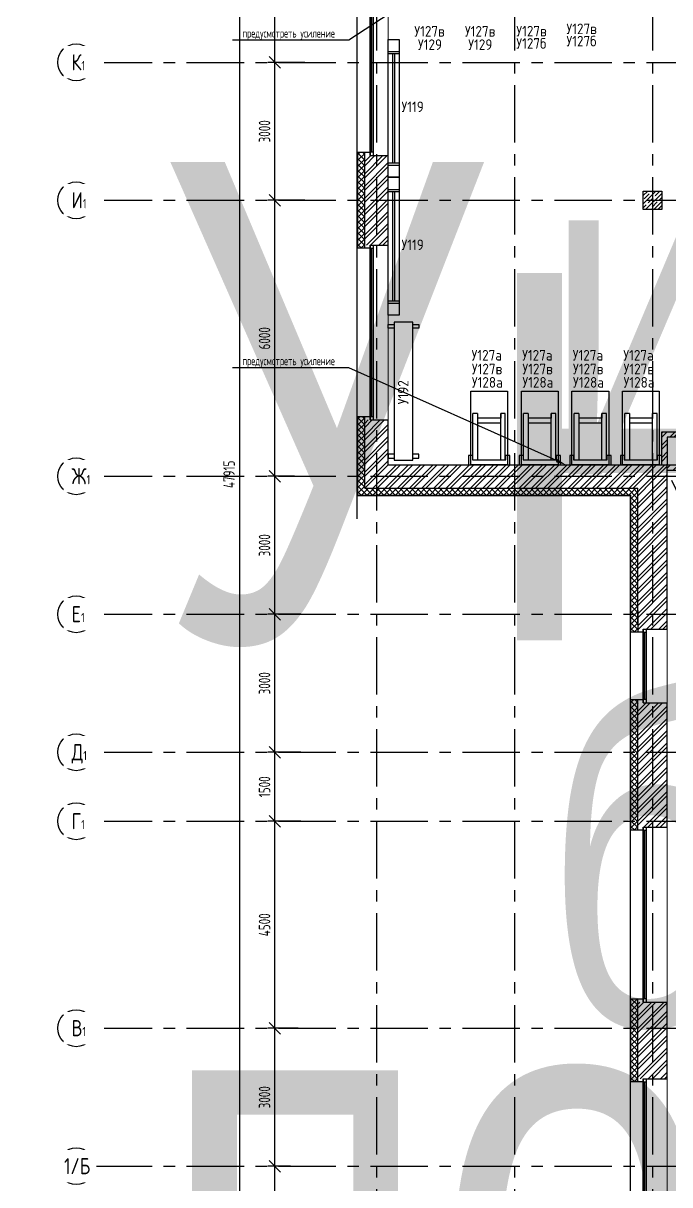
# Model space of a CAD drawing. Header units: millimetres. Extents: x -106726 to 8952771, y -150083 to 686385.
# Drawn here: x -14116 to -55, y 275993 to 301245 of the extents above; entities that cross this region are included whole.
import ezdxf
from ezdxf import colors
from ezdxf.entities.mleader import LeaderData, LeaderLine
from ezdxf.enums import TextEntityAlignment as Align
from ezdxf.math import Vec2, Vec3

# ---------------------------------------------------------------- set-up
doc = ezdxf.new("R2018")
doc.units = ezdxf.units.MM
doc.linetypes.add('CENTER', pattern=[2, 1.25, -0.25, 0.25, -0.25])
doc.linetypes.add('DASHED', pattern=[19.05, 12.7, -6.35])
doc.layers.get('Defpoints').update_dxf_attribs({"color": 8})
doc.layers.add('АР_Названия помещений', color=124, linetype='Continuous', lineweight=5, plot=False)
doc.layers.add('АР_новое окно', color=160, linetype='Continuous')
doc.layers.add('АР_Номер помещения', color=1, linetype='Continuous', lineweight=25)
doc.styles.add('ISOCPEUR', font='isocpeur.ttf', dxfattribs={"width": 0.7})
doc.styles.add('ISOCPEUR_1', font='isocpeur.ttf', dxfattribs={"width": 0.9, "height": 250})
doc.styles.get("Standard").update_dxf_attribs({"font": 'arial.ttf'})
doc.styles.add('ГОСТ 2.304', font='isocpeur.ttf', dxfattribs={"width": 0.7})
doc.dimstyles.new('СПДС', dxfattribs={"dimscale": 100, "dimtxt": 2.5, "dimasz": 2.5, "dimexe": 1.5, "dimexo": 0, "dimgap": 1, "dimtad": 1, "dimdec": 0, "dimrnd": 1, "dimtxsty": 'ГОСТ 2.304', "dimblk": 'OBLIQUE', "dimcen": 2.5, "dimdle": 1.5, "dimadec": 0, "dimazin": 2, "dimtfac": 0.75, "dimtdec": 0, "dimtmove": 1, "dimatfit": 3, "dimfxl": 1, "dimtolj": 1, "dimarcsym": 1})
pattern_1 = [(45, (-951676.66, 349617.1), (-132.58252, 132.58252), []), (45, (-951588.28, 349617.1), (-132.58252, 132.58252), [])]

# ---------------------------------------------------------------- blocks, each defined once
blk = doc.blocks.new('*U332')
at = {"layer": 'АР_новое окно', "color": 8, "lineweight": 20}
for p, q in [((0, 3800), (-70, 3800)), ((0, 0), (-70, 0))]:
    blk.add_line(p, q, dxfattribs=at)
at = {"layer": 'АР_новое окно', "color": 8}
for p, q in [((-70, 3800), (-70, 0)), ((-70, 0), (-70, 3800)), ((0, 3800), (0, 0)), ((0, 3730), (-70, 3730)), ((-35, 3730), (-35, 70)), ((0, 70), (-70, 70))]:
    blk.add_line(p, q, dxfattribs=at)
blk = doc.blocks.new('*U591')
at = {"layer": 'АР_новое окно', "color": 8, "lineweight": 20}
for p, q in [((0, 1600), (-70, 1600)), ((0, 0), (-70, 0))]:
    blk.add_line(p, q, dxfattribs=at)
at = {"layer": 'АР_новое окно', "color": 8}
for p, q in [((-70, 1600), (-70, 0)), ((-70, 0), (-70, 1600)), ((0, 1530), (-70, 1530)), ((-35, 1530), (-35, 70)), ((0, 1600), (0, 0)), ((0, 70), (-70, 70))]:
    blk.add_line(p, q, dxfattribs=at)
blk = doc.blocks.new('_Oblique')
at = {"color": 8, "linetype": 'ByBlock', "lineweight": -2}
blk.add_line((-0.5, -0.5), (0.5, 0.5), dxfattribs=at)
blk = doc.blocks.new('*D885')
at = {"color": 8, "lineweight": -2, "ltscale": 100, "transparency": 16777216}
for p, q in [((-8643, 273245), (-8643, 276545)), ((-8301, 276395), (-8793, 276395)), ((-8301, 273395), (-8793, 273395))]:
    blk.add_line(p, q, dxfattribs=at)
at = {"layer": 'Defpoints', "color": 0, "ltscale": 100, "transparency": 16777216}
for p in [(-8643, 276395), (-8301, 276395), (-8301, 273395)]:
    blk.add_point(p, dxfattribs=at)
at = {"color": 8, "lineweight": -2, "ltscale": 100, "transparency": 16777216, "xscale": 250, "yscale": 250, "zscale": 250}
for p, rotation in [((-8643, 276395), 90), ((-8643, 273395), 270)]:
    blk.add_blockref('_Oblique', p, dxfattribs=dict(at, rotation=rotation))
at = {"color": 8, "ltscale": 100, "transparency": 16777216, "insert": (-8868, 274895), "char_height": 250, "attachment_point": 5, "rotation": 90, "style": 'ГОСТ 2.304'}
blk.add_mtext('\\A1;3000', dxfattribs=at)
blk = doc.blocks.new('*D886')
at = {"color": 8, "lineweight": -2, "ltscale": 100, "transparency": 16777216}
for p, q in [((-8134, 279395), (-8793, 279395)), ((-8643, 276245), (-8643, 279545)), ((-8301, 276395), (-8793, 276395))]:
    blk.add_line(p, q, dxfattribs=at)
at = {"layer": 'Defpoints', "color": 0, "ltscale": 100, "transparency": 16777216}
for p in [(-8643, 279395), (-8134, 279395), (-8301, 276395)]:
    blk.add_point(p, dxfattribs=at)
at = {"color": 8, "lineweight": -2, "ltscale": 100, "transparency": 16777216, "xscale": 250, "yscale": 250, "zscale": 250}
for p, rotation in [((-8643, 279395), 90), ((-8643, 276395), 270)]:
    blk.add_blockref('_Oblique', p, dxfattribs=dict(at, rotation=rotation))
at = {"color": 8, "ltscale": 100, "transparency": 16777216, "insert": (-8868, 277895), "char_height": 250, "attachment_point": 5, "rotation": 90, "style": 'ГОСТ 2.304'}
blk.add_mtext('\\A1;3000', dxfattribs=at)
blk = doc.blocks.new('*D887')
at = {"color": 8, "lineweight": -2, "ltscale": 100, "transparency": 16777216}
for p, q in [((-8080, 283895), (-8793, 283895)), ((-8643, 279245), (-8643, 284045)), ((-8134, 279395), (-8793, 279395))]:
    blk.add_line(p, q, dxfattribs=at)
at = {"layer": 'Defpoints', "color": 0, "ltscale": 100, "transparency": 16777216}
for p in [(-8643, 283895), (-8080, 283895), (-8134, 279395)]:
    blk.add_point(p, dxfattribs=at)
at = {"color": 8, "lineweight": -2, "ltscale": 100, "transparency": 16777216, "xscale": 250, "yscale": 250, "zscale": 250}
for p, rotation in [((-8643, 283895), 90), ((-8643, 279395), 270)]:
    blk.add_blockref('_Oblique', p, dxfattribs=dict(at, rotation=rotation))
at = {"color": 8, "ltscale": 100, "transparency": 16777216, "insert": (-8868, 281645), "char_height": 250, "attachment_point": 5, "rotation": 90, "style": 'ГОСТ 2.304'}
blk.add_mtext('\\A1;4500', dxfattribs=at)
blk = doc.blocks.new('*D888')
at = {"color": 8, "lineweight": -2, "ltscale": 100, "transparency": 16777216}
for p, q in [((-8080, 285395), (-8793, 285395)), ((-8643, 283745), (-8643, 285545)), ((-8080, 283895), (-8793, 283895))]:
    blk.add_line(p, q, dxfattribs=at)
at = {"layer": 'Defpoints', "color": 0, "ltscale": 100, "transparency": 16777216}
for p in [(-8643, 285395), (-8080, 285395), (-8080, 283895)]:
    blk.add_point(p, dxfattribs=at)
at = {"color": 8, "lineweight": -2, "ltscale": 100, "transparency": 16777216, "xscale": 250, "yscale": 250, "zscale": 250}
for p, rotation in [((-8643, 285395), 90), ((-8643, 283895), 270)]:
    blk.add_blockref('_Oblique', p, dxfattribs=dict(at, rotation=rotation))
at = {"color": 8, "ltscale": 100, "transparency": 16777216, "insert": (-8868, 284645), "char_height": 250, "attachment_point": 5, "rotation": 90, "style": 'ГОСТ 2.304'}
blk.add_mtext('\\A1;1500', dxfattribs=at)
blk = doc.blocks.new('*D889')
at = {"color": 8, "lineweight": -2, "ltscale": 100, "transparency": 16777216}
for p, q in [((-8219, 288395), (-8793, 288395)), ((-8643, 285245), (-8643, 288545)), ((-8080, 285395), (-8793, 285395))]:
    blk.add_line(p, q, dxfattribs=at)
at = {"layer": 'Defpoints', "color": 0, "ltscale": 100, "transparency": 16777216}
for p in [(-8643, 288395), (-8219, 288395), (-8080, 285395)]:
    blk.add_point(p, dxfattribs=at)
at = {"color": 8, "lineweight": -2, "ltscale": 100, "transparency": 16777216, "xscale": 250, "yscale": 250, "zscale": 250}
for p, rotation in [((-8643, 288395), 90), ((-8643, 285395), 270)]:
    blk.add_blockref('_Oblique', p, dxfattribs=dict(at, rotation=rotation))
at = {"color": 8, "ltscale": 100, "transparency": 16777216, "insert": (-8868, 286895), "char_height": 250, "attachment_point": 5, "rotation": 90, "style": 'ГОСТ 2.304'}
blk.add_mtext('\\A1;3000', dxfattribs=at)
blk = doc.blocks.new('*D875')
at = {"color": 8, "lineweight": -2, "ltscale": 100, "transparency": 16777216}
for p, q in [((-8643, 288245), (-8643, 291545)), ((-8219, 291395), (-8793, 291395)), ((-8080, 288395), (-8793, 288395))]:
    blk.add_line(p, q, dxfattribs=at)
at = {"layer": 'Defpoints', "color": 0, "ltscale": 100, "transparency": 16777216}
for p in [(-8643, 291395), (-8219, 291395), (-8080, 288395)]:
    blk.add_point(p, dxfattribs=at)
at = {"color": 8, "lineweight": -2, "ltscale": 100, "transparency": 16777216, "xscale": 250, "yscale": 250, "zscale": 250}
for p, rotation in [((-8643, 291395), 90), ((-8643, 288395), 270)]:
    blk.add_blockref('_Oblique', p, dxfattribs=dict(at, rotation=rotation))
at = {"color": 8, "ltscale": 100, "transparency": 16777216, "insert": (-8868, 289895), "char_height": 250, "attachment_point": 5, "rotation": 90, "style": 'ГОСТ 2.304'}
blk.add_mtext('\\A1;3000', dxfattribs=at)
blk = doc.blocks.new('*D876')
at = {"color": 8, "lineweight": -2, "ltscale": 100, "transparency": 16777216}
for p, q in [((-8643, 291245), (-8643, 297545)), ((-7988, 297395), (-8793, 297395)), ((-8219, 291395), (-8793, 291395))]:
    blk.add_line(p, q, dxfattribs=at)
at = {"layer": 'Defpoints', "color": 0, "ltscale": 100, "transparency": 16777216}
for p in [(-8643, 297395), (-7988, 297395), (-8219, 291395)]:
    blk.add_point(p, dxfattribs=at)
at = {"color": 8, "lineweight": -2, "ltscale": 100, "transparency": 16777216, "xscale": 250, "yscale": 250, "zscale": 250}
for p, rotation in [((-8643, 297395), 90), ((-8643, 291395), 270)]:
    blk.add_blockref('_Oblique', p, dxfattribs=dict(at, rotation=rotation))
at = {"color": 8, "ltscale": 100, "transparency": 16777216, "insert": (-8868, 294395), "char_height": 250, "attachment_point": 5, "rotation": 90, "style": 'ГОСТ 2.304'}
blk.add_mtext('\\A1;6000', dxfattribs=at)
blk = doc.blocks.new('*D877')
at = {"color": 8, "lineweight": -2, "ltscale": 100, "transparency": 16777216}
for p, q in [((-8643, 297245), (-8643, 300545)), ((-8131, 300395), (-8793, 300395)), ((-7988, 297395), (-8793, 297395))]:
    blk.add_line(p, q, dxfattribs=at)
at = {"layer": 'Defpoints', "color": 0, "ltscale": 100, "transparency": 16777216}
for p in [(-8643, 300395), (-8131, 300395), (-7988, 297395)]:
    blk.add_point(p, dxfattribs=at)
at = {"color": 8, "lineweight": -2, "ltscale": 100, "transparency": 16777216, "xscale": 250, "yscale": 250, "zscale": 250}
for p, rotation in [((-8643, 300395), 90), ((-8643, 297395), 270)]:
    blk.add_blockref('_Oblique', p, dxfattribs=dict(at, rotation=rotation))
at = {"color": 8, "ltscale": 100, "transparency": 16777216, "insert": (-8868, 298895), "char_height": 250, "attachment_point": 5, "rotation": 90, "style": 'ГОСТ 2.304'}
blk.add_mtext('\\A1;3000', dxfattribs=at)
blk = doc.blocks.new('*D878')
at = {"color": 8, "lineweight": -2, "ltscale": 100, "transparency": 16777216}
for p, q in [((-8643, 300245), (-8643, 303545)), ((-8131, 303395), (-8793, 303395)), ((-7988, 300395), (-8793, 300395))]:
    blk.add_line(p, q, dxfattribs=at)
at = {"layer": 'Defpoints', "color": 0, "ltscale": 100, "transparency": 16777216}
for p in [(-8643, 303395), (-8131, 303395), (-7988, 300395)]:
    blk.add_point(p, dxfattribs=at)
at = {"color": 8, "lineweight": -2, "ltscale": 100, "transparency": 16777216, "xscale": 250, "yscale": 250, "zscale": 250}
for p, rotation in [((-8643, 303395), 90), ((-8643, 300395), 270)]:
    blk.add_blockref('_Oblique', p, dxfattribs=dict(at, rotation=rotation))
at = {"color": 8, "ltscale": 100, "transparency": 16777216, "insert": (-8868, 301895), "char_height": 250, "attachment_point": 5, "rotation": 90, "style": 'ГОСТ 2.304'}
blk.add_mtext('\\A1;3000', dxfattribs=at)
blk = doc.blocks.new('*D882')
at = {"color": 8, "lineweight": -2, "ltscale": 100, "transparency": 16777216}
for p, q in [((-9413, 315545), (-9413, 267330)), ((-9469, 315395), (-9263, 315395)), ((-9469, 267480), (-9263, 267480))]:
    blk.add_line(p, q, dxfattribs=at)
at = {"layer": 'Defpoints', "color": 0, "ltscale": 100, "transparency": 16777216}
for p in [(-9469, 315395), (-9469, 267480), (-9413, 267480)]:
    blk.add_point(p, dxfattribs=at)
at = {"color": 8, "lineweight": -2, "ltscale": 100, "transparency": 16777216, "xscale": 250, "yscale": 250, "zscale": 250}
for p, rotation in [((-9413, 315395), 90), ((-9413, 267480), 270)]:
    blk.add_blockref('_Oblique', p, dxfattribs=dict(at, rotation=rotation))
at = {"color": 8, "ltscale": 100, "transparency": 16777216, "insert": (-9638, 291438), "char_height": 250, "attachment_point": 5, "rotation": 90, "style": 'ГОСТ 2.304'}
blk.add_mtext('\\A1;47915', dxfattribs=at)
blk = doc.blocks.new('*U403')
at = {"color": 8, "style": 'ISOCPEUR', "width": 0.7, "flags": 1}
blk.add_attdef('КАТЕГОРИЯ', (-499, -2092), '', height=250, dxfattribs=at)
at = {"layer": 'АР_Номер помещения', "color": 8, "style": 'ISOCPEUR', "width": 0.7}
blk.add_attdef('НОМЕР_ПОМЕЩЕНИЯ', text='', height=300, dxfattribs=at).set_placement((3702, -4016), align=Align.MIDDLE_CENTER)
blk = doc.blocks.new('*U391')
at = {"color": 8, "style": 'ISOCPEUR', "width": 0.7, "flags": 1}
blk.add_attdef('КАТЕГОРИЯ', (-499, -2092), '', height=250, dxfattribs=at)
at = {"layer": 'АР_Номер помещения', "color": 8, "style": 'ISOCPEUR', "width": 0.7}
blk.add_attdef('НОМЕР_ПОМЕЩЕНИЯ', text='', height=300, dxfattribs=at).set_placement((-17855, 1633), align=Align.MIDDLE_CENTER)
blk = doc.blocks.new('спорт инвентарь 1')
at = {"color": 8}
blk.add_lwpolyline([(-53, 0), (-852, 0), (-852, 1604), (-53, 1604)], close=True, dxfattribs=at)
for points in [[(-805, 111), (-805, 1112)], [(-704, 1112), (-805, 1112)], [(-704, 1112), (-704, 111)], [(-201, 1112), (-201, 1011), (-704, 1011), (-704, 911), (-201, 911)], [(-201, 111), (-201, 1112)], [(-101, 111), (-101, 1112), (-201, 1112)], [(-815, 201), (-900, 201), (-900, 0), (0, 0), (0, 201), (-90, 201)], [(-815, 201), (-815, 111)], [(-815, 111), (-90, 111)], [(-90, 111), (-90, 201)]]:
    blk.add_lwpolyline(points, dxfattribs=at)
blk = doc.blocks.new('A$C07331677')
at = {"color": 8}
for points in [[(0, 0), (0, 3000), (238, 3000), (238, 0)], [(0, 2688), (0, 2741), (238, 2741), (238, 2688)], [(143, 312), (143, 2688), (90, 2688), (90, 312)], [(0, 265), (0, 312), (238, 312), (238, 265)]]:
    blk.add_lwpolyline(points, close=True, dxfattribs=at)
blk = doc.blocks.new('бревно гимн 3000х400')
at = {"color": 8}
for points in [[(-10331, 62755), (-10331, 62890), (-10250, 62890), (-10250, 62755)], [(-7426, 62755), (-7426, 62890), (-7507, 62890), (-7507, 62755)], [(-10250, 62355), (-10250, 62220), (-10331, 62220), (-10331, 62355)], [(-7507, 62355), (-7507, 62220), (-7426, 62220), (-7426, 62355)]]:
    blk.add_lwpolyline(points, dxfattribs=at)
blk.add_lwpolyline([(-10378, 62355), (-7378, 62355), (-7378, 62755), (-10378, 62755)], close=True, dxfattribs=at)

msp = doc.modelspace()

# ---------------------------------------------------------------- hatches: boundary and pattern name
at = {"ltscale": 100}
h = msp.add_hatch(dxfattribs=at)
h.set_pattern_fill('ANSI37', color=256, scale=700)
h.set_pattern_definition([(45, (-982730.03, 332247.145), (-61.871843, 61.871843), []), (135, (-982730.03, 332247.145), (-61.871843, -61.871843), [])])
h.paths.add_polyline_path([(-6689.9, 298435), (-6690.1, 296355), (-6840.1, 296355), (-6839.9, 298435)])
h = msp.add_hatch(dxfattribs=at)
h.set_pattern_fill('ANSI32', color=256, scale=500)
h.set_pattern_definition([(45, (-951676.66, 352657.1), (-132.58252, 132.58252), []), (45, (-951588.28, 352657.1), (-132.58252, 132.58252), [])])
h.paths.add_polyline_path([(-6180.1, 298370), (-6690.1, 298370), (-6690.1, 296420), (-6180.1, 296420)])
h = msp.add_hatch(dxfattribs=at)
h.set_pattern_fill('ANSI35', color=256, scale=500)
h.set_pattern_definition([(45, (-957682.16, 337466.47), (-88.388348, 88.388348), []), (45, (-957593.77, 337466.47), (-88.388348, 88.388348), [156.25, -31.25, 0, -31.25])])
h.paths.add_polyline_path([(-230.1, 297595), (-630.1, 297595), (-630.1, 297195), (-230.1, 297195)])
h = msp.add_hatch(dxfattribs=at)
h.set_pattern_fill('ANSI37', color=256, scale=700)
h.set_pattern_definition([(45, (-976790.155, 323896.855), (-61.871843, 61.871843), []), (135, (-976790.155, 323896.855), (-61.871843, -61.871843), [])])
h.paths.add_polyline_path([(-750.2, 291135), (-750.2, 288004.7), (-900.2, 288004.7), (-900.2, 290985), (-6840.1, 290985), (-6840.1, 292685), (-6690.1, 292685), (-6690.1, 291135)])
h = msp.add_hatch(dxfattribs=at)
h.set_pattern_fill('ANSI32', color=256, scale=500)
h.set_pattern_definition(pattern_1)
h.paths.add_polyline_path([(-6180.1, 292620), (-6690.1, 292620), (-6690.1, 291135), (-750.2, 291135), (-750.1, 291135), (-110.1, 291135), (-110.2, 291645), (-6180.1, 291645)])
h = msp.add_hatch(dxfattribs=at)
h.set_pattern_fill('ANSI32', color=256, scale=500)
h.set_pattern_definition([(45, (-963147.29, 337841.48), (-132.58252, 132.58252), []), (45, (-963058.9, 337841.48), (-132.58252, 132.58252), [])])
h.paths.add_polyline_path([(-110.2, 291645), (-110.2, 291525), (-110.2, 291525), (-110.2, 291645), (-110.2, 291645), (1427, 291645), (1427, 292245), (-110.2, 292245), (-110.2, 291645), (-230.2, 291645), (-230.2, 292365), (1547, 292365), (1547, 291645), (5649.9, 291645), (5649.9, 291895), (5769.9, 291895), (5769.9, 291645), (11769.9, 291645), (11769.9, 291595), (11369.9, 291595), (11369.9, 291525), (5769.9, 291525), (5769.9, 291595), (5369.9, 291595), (5369.9, 291525), (-110.2, 291525), (-110.2, 291645), (-110.2, 291645), (-110.2, 291525), (-110.2, 291645)])
h = msp.add_hatch(dxfattribs=at)
h.set_pattern_fill('ANSI32', color=256, scale=500)
h.set_pattern_definition(pattern_1)
h.paths.add_polyline_path([(-110.1, 291136.8), (-750.1, 291136.8), (-750.2, 288069.7), (-110.2, 288069.7)])
h = msp.add_hatch(dxfattribs=at)
h.set_pattern_fill('ANSI37', color=256, scale=700)
h.set_pattern_definition([(45, (-976790.155, 319592.145), (-61.871843, 61.871843), []), (135, (-976790.155, 319592.145), (-61.871843, -61.871843), [])])
h.paths.add_polyline_path([(-750.2, 286534.7), (-750.2, 283700), (-900.2, 283700), (-900.2, 286534.7)])
h = msp.add_hatch(dxfattribs=at)
h.set_pattern_fill('ANSI32', color=256, scale=500)
h.set_pattern_definition(pattern_1)
h.paths.add_polyline_path([(-110.2, 286469.7), (-750.2, 286469.7), (-750.1, 283765), (-110.1, 283765)])
h = msp.add_hatch(dxfattribs=at)
h.set_pattern_fill('ANSI37', color=256, scale=700)
h.set_pattern_definition([(45, (-976790.155, 314122.145), (-61.871843, 61.871843), []), (135, (-976790.155, 314122.145), (-61.871843, -61.871843), [])])
h.paths.add_polyline_path([(-750.2, 280030), (-750.2, 278230), (-900.2, 278230), (-900.2, 280030)])
h = msp.add_hatch(dxfattribs=at)
h.set_pattern_fill('ANSI32', color=256, scale=500)
h.set_pattern_definition(pattern_1)
h.paths.add_polyline_path([(-110.2, 279965), (-750.2, 279965), (-750.2, 278295), (-110.2, 278295)])

# ---------------------------------------------------------------- linework, layer by layer
at = {"linetype": 'CENTER', "ltscale": 1000}
for p, q in [((-6430.1, 317900.3), (-6430.1, 263425.1)), ((-3430.1, 317900.3), (-3430.1, 263425.1)), ((-430.1, 317900.3), (-430.1, 263425.1)), ((-12563.8, 300395), (70614.6, 300395)), ((-12563.8, 297395), (70614.6, 297395)), ((-12563.8, 291395), (70614.6, 291395)), ((-12563.8, 288395), (70614.6, 288395)), ((-12563.8, 285395), (70614.6, 285395)), ((-12563.8, 283895), (70614.6, 283895)), ((-12563.8, 279395), (70614.6, 279395)), ((-12563.8, 276395), (70614.6, 276395))]:
    msp.add_line(p, q, dxfattribs=at)
at = {"ltscale": 100}
for p, q in [((-6850.1, 290469.8), (-6850.1, 303815)), ((-6840.1, 296355), (-6840.1, 298435)), ((-6690.1, 296355), (-6690.1, 298435)), ((-6571.1, 298435), (-6690.1, 298435)), ((-6571.1, 298370), (-6571.1, 298435)), ((-6571.1, 298370), (-6180.1, 298370)), ((-6180.1, 296420), (-6180.1, 298370)), ((-6571.1, 296355), (-6690.1, 296355)), ((-6571.1, 296420), (-6180.1, 296420)), ((-6571.1, 296355), (-6571.1, 296420)), ((-6840.1, 290985), (-6840.1, 292685)), ((-6690.1, 291135), (-6690.1, 292685)), ((-6571.1, 292685), (-6690.1, 292685)), ((-6571.1, 292620), (-6571.1, 292685)), ((-6571.1, 292620), (-6180.1, 292620)), ((-6180.1, 291645), (-6180.1, 292620)), ((-6180.1, 291645), (-110.2, 291645)), ((-110.2, 288069.7), (-110.2, 291645)), ((-6850.1, 290975), (-910.2, 290975)), ((-6840.1, 290985), (-900.2, 290985)), ((-6690.1, 291135), (-750.2, 291135)), ((-910.2, 266680), (-910.2, 290975)), ((-900.2, 288004.7), (-900.2, 290985)), ((-750.2, 288165), (-750.2, 291135)), ((-750.2, 288479), (-750.2, 288004.7)), ((-631.3, 288004.7), (-750.2, 288004.7)), ((-631.3, 288069.7), (-110.2, 288069.7)), ((-631.3, 288004.7), (-631.3, 288069.7)), ((-900.2, 283700), (-900.2, 286534.7)), ((-750.2, 283700), (-750.2, 286534.7)), ((-631.3, 286534.7), (-750.2, 286534.7)), ((-631.3, 286469.7), (-631.3, 286534.7)), ((-631.3, 286469.7), (-110.2, 286469.7)), ((-110.2, 283765), (-110.2, 286469.7)), ((-631.3, 283700), (-750.2, 283700)), ((-631.3, 283765), (-110.2, 283765)), ((-631.3, 283765), (-110.2, 283765)), ((-631.3, 283765), (-110.2, 283765)), ((-631.3, 283700), (-631.3, 283765)), ((-900.2, 278230), (-900.2, 280030)), ((-750.2, 278230), (-750.2, 280030)), ((-631.3, 280030), (-750.2, 280030)), ((-631.3, 279965), (-631.3, 280030)), ((-631.3, 279965), (-110.2, 279965)), ((-110.2, 278295), (-110.2, 279965)), ((-631.3, 278295), (-110.2, 278295)), ((-631.3, 278295), (-110.2, 278295)), ((-631.3, 278295), (-110.2, 278295)), ((-631.3, 278230), (-631.3, 278295)), ((-631.3, 278230), (-750.2, 278230))]:
    msp.add_line(p, q, dxfattribs=at)
at = {"lineweight": 15, "ltscale": 100}
for p, q in [((-6571.1, 298370), (-6571.1, 302170)), ((-6180.1, 298370), (-6180.1, 302170)), ((-6571.1, 292620), (-6571.1, 296420)), ((-6180.1, 292620), (-6180.1, 296420)), ((-631.3, 286469.7), (-631.3, 288069.7)), ((-110.2, 286469.7), (-110.2, 288069.7)), ((-631.3, 279965), (-631.3, 283765)), ((-110.2, 279965), (-110.2, 283765)), ((-631.3, 274495), (-631.3, 278295)), ((-110.2, 274495), (-110.2, 278295))]:
    msp.add_line(p, q, dxfattribs=at)
at = {"linetype": 'DASHED', "ltscale": 50}
msp.add_line((11249.8, 267480), (-110.2, 291525), dxfattribs=at)
at = {"ltscale": 100}
for points in [[(-6689.7, 298435), (-6850.1, 298435)], [(-6689.7, 296355), (-6850.1, 296355)], [(-6689.7, 292685), (-6850.1, 292685)], [(-230.2, 291645), (-230.2, 292365)], [(-230.2, 292365), (1547, 292365)], [(-110.2, 292245), (-110.2, 291645)], [(1427, 292245), (-110.2, 292245)], [(-110.2, 291645), (1427, 291645)], [(-110.2, 291525), (5369.9, 291525)], [(-750.2, 288004.7), (-910.2, 288004.7)], [(-750.2, 286534.7), (-910.2, 286534.7)], [(-750.2, 283700), (-910.2, 283700)], [(-750.2, 280030), (-910.2, 280030)], [(-750.2, 278230), (-910.2, 278230)]]:
    msp.add_lwpolyline(points, dxfattribs=at)
msp.add_lwpolyline([(-630.1, 297595), (-230.1, 297595), (-230.1, 297195), (-630.1, 297195)], close=True, dxfattribs=at)
at = {"ltscale": 0.5}
for centre in [(-12963.8, 300395), (-12963.8, 297395), (-12963.8, 291395), (-12963.8, 288395), (-12963.8, 285395), (-12963.8, 283895), (-12963.8, 279395), (-12963.8, 276395)]:
    msp.add_circle(centre, 400, dxfattribs=at)

# ---------------------------------------------------------------- block references
ref = msp.add_blockref('*U391', (27575, 305457.4))
lines = msp.add_mtext('\\W0.8000;Многофункциональный информационный библиотечный центр с зоной для индивидуальных занятий', dxfattribs={"layer": 'АР_Названия помещений', "color": 8, "insert": (-2789.5, 310617.3), "char_height": 7190.015, "width": 926.94, "attachment_point": 1})
ref.add_attrib('ИМЯ_ПОМЕЩЕНИЯ', '', (-2789.5, 310617.3), dxfattribs={"flags": 104}).embed_mtext(lines)
at = {"xscale": -1, "rotation": 180}
for name, p in [('*U332', (-6501.1, 302170)), ('*U332', (-6501.1, 296420)), ('*U591', (-561.3, 288069.7)), ('*U332', (-561.3, 283765)), ('*U332', (-561.3, 278295))]:
    msp.add_blockref(name, p, dxfattribs=at)
at = {"ltscale": 250.120383, "rotation": 180}
for p in [(-5941.8, 300895), (-5941.8, 297895)]:
    msp.add_blockref('A$C07331677', p, dxfattribs=at)
ref = msp.add_blockref('*U403', (-2584.3, 302869.8))
lines = msp.add_mtext('\\W0.8000;Универсальное помещение с возможностью организации гимнастического зала (хореография)', dxfattribs={"layer": 'АР_Названия помещений', "color": 8, "insert": (-11214, 298226.8), "char_height": 10397.474, "width": 926.94, "attachment_point": 1})
ref.add_attrib('ИМЯ_ПОМЕЩЕНИЯ', '', (-11214, 298226.8), dxfattribs={"flags": 104}).embed_mtext(lines)
at = {"rotation": 270}
msp.add_blockref('бревно гимн 3000х400', (-68400.4, 284366.6), dxfattribs=at)
at = {"ltscale": 250.120383}
for p in [(-3530.2, 291645), (-2430.2, 291645), (-1330.2, 291645), (-230.2, 291645)]:
    msp.add_blockref('спорт инвентарь 1', p, dxfattribs=at)

# ---------------------------------------------------------------- texts
at = {"style": 'ISOCPEUR_1', "width": 0.9}
for s, p in [('У127в', (-5610.2, 300954.4)), ('У127в', (-4510.2, 300954.4)), ('У127в', (-3392.1, 300957.8)), ('У127в', (-2302.2, 301007.8)), ('У129', (-5532, 300664.7)), ('У129', (-4437.5, 300664.7)), ('У127б', (-3392, 300690.6)), ('У127б', (-2302.1, 300740.6)), ('У119', (-5889.6, 299312.7)), ('У119', (-5889.6, 296312.7)), ('У127а', (-4365.7, 293911.5)), ('У127а', (-3265.6, 293911.5)), ('У127а', (-2165.6, 293911.5)), ('У127а', (-1065.6, 293911.5)), ('У127в', (-4359.7, 293612.7)), ('У127в', (-3259.7, 293612.7)), ('У127в', (-2159.6, 293612.7)), ('У127в', (-1059.6, 293612.7)), ('У128а', (-4359.7, 293322.7)), ('У128а', (-3259.7, 293322.7)), ('У128а', (-2159.6, 293322.7)), ('У128а', (-1059.6, 293322.7))]:
    msp.add_text(s, height=230, dxfattribs=at).set_placement(p)
msp.add_text('У192', height=230, rotation=90, dxfattribs=at).set_placement((-5737.4, 292960.6))

# ---------------------------------------------------------------- dimensions: what is measured, and where the dimension line sits
at = {"ltscale": 100}
for base, p1, p2, picture, middle in [((-9413.3, 267480), (-9469.1, 315395), (-9469.1, 267480), '*D882', (-9638.3, 291437.5)), ((-8642.7, 303395), (-7988.5, 300395), (-8131.5, 303395), '*D878', (-8867.7, 301895)), ((-8642.7, 300395), (-7988.5, 297395), (-8131.5, 300395), '*D877', (-8867.7, 298895)), ((-8642.7, 297395), (-8219.3, 291395), (-7988.5, 297395), '*D876', (-8867.7, 294395)), ((-8642.7, 291395), (-8079.8, 288395), (-8219.3, 291395), '*D875', (-8867.7, 289895)), ((-8642.7, 288395), (-8079.8, 285395), (-8219.3, 288395), '*D889', (-8867.7, 286895)), ((-8642.7, 285395), (-8079.8, 283895), (-8079.8, 285395), '*D888', (-8867.7, 284645)), ((-8642.7, 283895), (-8133.8, 279395), (-8079.8, 283895), '*D887', (-8867.7, 281645)), ((-8642.7, 279395), (-8300.8, 276395), (-8133.8, 279395), '*D886', (-8867.7, 277895)), ((-8642.7, 276395), (-8300.8, 273395), (-8300.8, 276395), '*D885', (-8867.7, 274895))]:
    dim = msp.add_linear_dim(base=base, p1=p1, p2=p2, angle=90, dimstyle='СПДС', override={"dimclrd": 8, "dimclre": 8, "dimclrt": 8}, dxfattribs=at)
    dim.commit()
    dim.dimension.update_dxf_attribs({"geometry": picture, "text_midpoint": middle})

# ---------------------------------------------------------------- leaders
ml = msp.add_multileader_mtext('Standard')
ml.set_content('\\pxsm1,qc;{\\C8;предусмотреть усиление}', color=7, style='ГОСТ 2.304')
ml.set_leader_properties(color=8, lineweight=25)
ml.build(insert=Vec2(0, 0))
ml.multileader.update_dxf_attribs({"text_left_attachment_type": 6, "text_right_attachment_type": 6, "dogleg_length": 150, "arrow_head_size": 225, "scale": 75})
ctx = ml.context
ctx.base_point, ctx.scale, ctx.char_height, ctx.arrow_head_size, ctx.landing_gap_size, ctx.plane_origin = Vec3(-9504.2, 300877.3), 75, 187.5, 225, 150, Vec3(19917, 284832.4)
ctx.left_attachment, ctx.right_attachment, ctx.text_align_type = 6, 6, 1
notes = []
notes.append((ctx, [(1, (1, 1, 0), (-7032.9, 300877.3), (-1, 0), 150, [(1, [(-3580, 303145)], 0, [])])]))
ctx.mtext.insert, ctx.mtext.width, ctx.mtext.defined_height, ctx.mtext.alignment, ctx.mtext.line_spacing_factor, ctx.mtext.flow_direction = Vec3(-8343.6, 301121.1), 2623.525, 2263.3, 2, 0.8, 5
for ctx, leaders in notes:
    for number, flags, end, landing, length, lines in leaders:
        leader = LeaderData()
        leader.index, (leader.has_last_leader_line, leader.has_dogleg_vector, leader.attachment_direction) = number, flags
        leader.last_leader_point, leader.dogleg_vector, leader.dogleg_length = Vec3(end), Vec3(landing), length
        for number, points, colour, breaks in lines:
            line = LeaderLine()
            line.index, line.vertices, line.color, line.breaks = number, Vec3.list(points), colors.encode_raw_color(colour), breaks
            leader.lines.append(line)
        ctx.leaders.append(leader)

# ---------------------------------------------------------------- next in the draw order: texts
at = {"char_height": 350, "width": 528.82, "attachment_point": 1, "line_spacing_factor": 1.149209, "style": 'ГОСТ 2.304', "bg_fill": 2}
for s, insert in [('{\\W0.8;К\\H0.57143x;1}', (-13063.6, 300572.8)), ('{\\W0.8;И\\H0.57143x;1}', (-13063.6, 297572.8)), ('{\\W0.8;Ж\\H0.57143x;1}', (-13063.6, 291572.8)), ('{\\W0.8;Е\\H0.57143x;1}', (-13063.6, 288572.8)), ('{\\W0.8;Д\\H0.57143x;1}', (-13063.6, 285572.8)), ('{\\W0.8;Г\\H0.57143x;1}', (-13063.6, 284072.8)), ('{\\W0.8;В\\H0.57143x;1}', (-13063.6, 279572.8)), ('{\\W0.8;1/Б}', (-13228.5, 276572.8))]:
    msp.add_mtext(s, dxfattribs=dict(at, insert=insert))

# ---------------------------------------------------------------- next in the draw order: leaders
ml = msp.add_multileader_mtext('Standard')
ml.set_content('\\pxsm1,qc;{\\C8;предусмотреть усиление}', color=7, style='ГОСТ 2.304')
ml.set_leader_properties(color=8, lineweight=25)
ml.build(insert=Vec2(0, 0))
ml.multileader.update_dxf_attribs({"text_left_attachment_type": 6, "text_right_attachment_type": 6, "dogleg_length": 150, "arrow_head_size": 225, "scale": 75})
ctx = ml.context
ctx.base_point, ctx.scale, ctx.char_height, ctx.arrow_head_size, ctx.landing_gap_size, ctx.plane_origin = Vec3(-9504.2, 293754.3), 75, 187.5, 225, 150, Vec3(19917, 277709.4)
ctx.left_attachment, ctx.right_attachment, ctx.text_align_type = 6, 6, 1
notes = []
notes.append((ctx, [(1, (1, 1, 0), (-7032.9, 293754.3), (-1, 0), 150, [(1, [(-2313.5, 291645)], 0, [])])]))
ctx.mtext.insert, ctx.mtext.width, ctx.mtext.defined_height, ctx.mtext.alignment, ctx.mtext.line_spacing_factor, ctx.mtext.flow_direction = Vec3(-8343.6, 293998.1), 2623.525, 2263.3, 2, 0.8, 5
for ctx, leaders in notes:
    for number, flags, end, landing, length, lines in leaders:
        leader = LeaderData()
        leader.index, (leader.has_last_leader_line, leader.has_dogleg_vector, leader.attachment_direction) = number, flags
        leader.last_leader_point, leader.dogleg_vector, leader.dogleg_length = Vec3(end), Vec3(landing), length
        for number, points, colour, breaks in lines:
            line = LeaderLine()
            line.index, line.vertices, line.color, line.breaks = number, Vec3.list(points), colors.encode_raw_color(colour), breaks
            leader.lines.append(line)
        ctx.leaders.append(leader)

doc.saveas('drawing.dxf')
